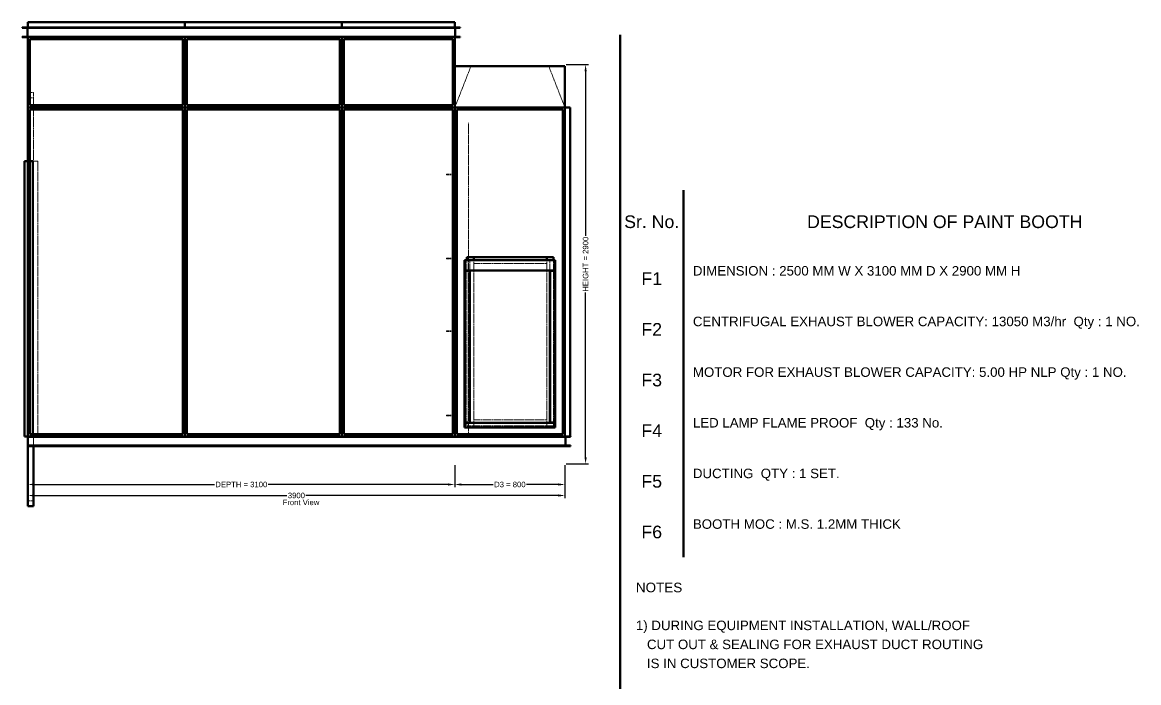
# Model space of a CAD drawing. Header units: millimetres. Extents: x 909 to 14018, y 345 to 10097.
# Drawn here: x 5424 to 13529, y 5299 to 10097 of the extents above; entities that cross this region are included whole.
import ezdxf
from ezdxf.enums import TextEntityAlignment as Align

# ---------------------------------------------------------------- set-up
doc = ezdxf.new("R2010")
doc.units = ezdxf.units.MM
doc.linetypes.add('Hidden', pattern=[15, 5, -3, 5, -2])
for name, color, linetype, lineweight in [('Default', 7, 'Continuous', 50), ('Edges', 7, 'Hidden', 15), ('HiddenEdges', 2, 'Hidden', 15), ('HiddenSilhouettes', 2, 'Hidden', 15), ('HiddenWires', 7, 'Hidden', 15), ('Silhouettes', 7, 'Continuous', 50)]:
    doc.layers.add(name, color=color, linetype=linetype, lineweight=lineweight)
doc.layers.add('Dimension', color=7, linetype='Continuous', lineweight=50, true_color=0x6495ed)
doc.styles.add('Default', font='arial.ttf')
doc.dimstyles.get("Standard").update_dxf_attribs({"dimtxt": 0.18, "dimasz": 0.18, "dimexe": 0.18, "dimexo": 0.0625, "dimgap": 0.09, "dimtad": 0, "dimtih": 1, "dimtoh": 1, "dimdec": 4, "dimzin": 0, "dimdsep": 46, "dimtxsty": 'Standard', "dimcen": 0.09, "dimadec": 0, "dimazin": 0, "dimtfac": 1, "dimtdec": 4, "dimtofl": 0, "dimtmove": 0, "dimatfit": 3, "dimfxl": 1, "dimtolj": 1, "dimtzin": 0, "dimarcsym": 0})

# ---------------------------------------------------------------- blocks, each defined once
blk = doc.blocks.new('Front')
at = {"layer": 'Edges'}
blk.add_lwpolyline([(1832.8, 1438.4), (1949.5, 1139.6)], dxfattribs=at)
blk.add_polyline3d([(1150.5, 1139.6, 0), (1267.2, 1438.4, 0)], dxfattribs=at)
at = {"layer": 'HiddenEdges'}
for points in [[(1150, 1138.4), (1150.5, 1139.6)], [(1949.5, 1139.6), (1950, 1138.4)]]:
    blk.add_lwpolyline(points, dxfattribs=at)
for points in [[(-1950, 1649.6, 0), (-1950, 1719.6, 0)], [(-1948.8, 1719.6, 0), (-1948.8, 1756.4, 0)], [(-1948.8, 1756.4, 0), (-811.2, 1756.4, 0)], [(-1935, 1756.4, 0), (-1935, 1757.6, 0)], [(-825, 1756.4, 0), (-825, 1757.6, 0)], [(-811.2, 1719.6, 0), (-811.2, 1756.4, 0)], [(-808.8, 1719.6, 0), (-808.8, 1756.4, 0)], [(-808.8, 1756.4, 0), (328.8, 1756.4, 0)], [(-795, 1756.4, 0), (-795, 1757.6, 0)], [(315, 1756.4, 0), (315, 1757.6, 0)], [(328.8, 1719.6, 0), (328.8, 1756.4, 0)], [(331.2, 1719.6, 0), (331.2, 1756.4, 0)], [(331.2, 1756.4, 0), (1148.8, 1756.4, 0)], [(345, 1756.4, 0), (345, 1757.6, 0)], [(1135, 1756.4, 0), (1135, 1757.6, 0)], [(1148.8, 1719.6, 0), (1148.8, 1756.4, 0)], [(1150, 1649.6, 0), (1150, 1719.6, 0)], [(-1948.8, 1648.4, 0), (-811.2, 1648.4, 0)], [(-1948.8, 1140.8, 0), (-1948.8, 1648.4, 0)], [(-811.2, 1140.8, 0), (-811.2, 1648.4, 0)], [(-808.8, 1648.4, 0), (328.8, 1648.4, 0)], [(-808.8, 1140.8, 0), (-808.8, 1648.4, 0)], [(328.8, 1140.8, 0), (328.8, 1648.4, 0)], [(331.2, 1140.8, 0), (331.2, 1648.4, 0)], [(331.2, 1648.4, 0), (1148.8, 1648.4, 0)], [(1148.8, 1140.8, 0), (1148.8, 1648.4, 0)], [(-1950, 1208.4, 0), (-1910, 1208.4, 0)], [(-1948.8, 1140.8, 0), (-811.2, 1140.8, 0)], [(-1948.8, -1249.2, 0), (-1948.8, 1138.4, 0)], [(-1948.8, 1138.4, 0), (-811.2, 1138.4, 0)], [(-811.2, -1249.2, 0), (-811.2, 1138.4, 0)], [(-808.8, 1140.8, 0), (328.8, 1140.8, 0)], [(-808.8, 1138.4, 0), (328.8, 1138.4, 0)], [(-808.8, -1249.2, 0), (-808.8, 1138.4, 0)], [(328.8, -1249.2, 0), (328.8, 1138.4, 0)], [(331.2, 1140.8, 0), (1148.8, 1140.8, 0)], [(331.2, -1249.2, 0), (331.2, 1138.4, 0)], [(331.2, 1138.4, 0), (1148.8, 1138.4, 0)], [(1148.8, -1249.2, 0), (1148.8, 1138.4, 0)], [(1151.2, -1249.2, 0), (1151.2, 1138.4, 0)], [(1151.2, 1138.4, 0), (1948.8, 1138.4, 0)], [(1948.8, -1249.2, 0), (1948.8, 1138.4, 0)], [(1951.2, -1249.2, 0), (1951.2, 1138.4, 0)], [(1951.2, 1138.4, 0), (1986.8, 1138.4, 0)], [(1950, 1102.8, 0), (1951.2, 1102.8, 0)], [(1130, -111.6, 0), (1130, 1028.4, 0)], [(1170, -111.6, 0), (1170, 1028.4, 0)], [(-1975, 745.4, 0), (-1953, 745.4, 0)], [(-1953, -1248.6, 0), (-1953, 745.4, 0)], [(-1948.8, 748.4, 0), (-1913.2, 748.4, 0)], [(-1912, -1249.2, 0), (-1912, 748.4, 0)], [(-1912, 748.4, 0), (-1876.4, 748.4, 0)], [(-1953, 723.4, 0), (-1950, 723.4, 0)], [(-1950, 712.8, 0), (-1948.8, 712.8, 0)], [(-1950, 655.1, 0), (-1948.8, 655.1, 0)], [(-1913.2, 712.8, 0), (-1912, 712.8, 0)], [(-1913.2, 655.1, 0), (-1912, 655.1, 0)], [(-1950, 646.7, 0), (-1948.8, 646.7, 0)], [(-1913.2, 646.7, 0), (-1912, 646.7, 0)], [(-1950, 505.1, 0), (-1948.8, 505.1, 0)], [(-1950, 496.7, 0), (-1948.8, 496.7, 0)], [(-1913.2, 505.1, 0), (-1912, 505.1, 0)], [(-1913.2, 496.7, 0), (-1912, 496.7, 0)], [(-1950, 355.1, 0), (-1948.8, 355.1, 0)], [(-1950, 346.7, 0), (-1948.8, 346.7, 0)], [(-1913.2, 355.1, 0), (-1912, 355.1, 0)], [(-1913.2, 346.7, 0), (-1912, 346.7, 0)], [(-1950, 205.1, 0), (-1948.8, 205.1, 0)], [(-1950, 196.7, 0), (-1948.8, 196.7, 0)], [(-1913.2, 205.1, 0), (-1912, 205.1, 0)], [(-1913.2, 196.7, 0), (-1912, 196.7, 0)], [(-1950, 55.1, 0), (-1948.8, 55.1, 0)], [(-1950, 46.7, 0), (-1948.8, 46.7, 0)], [(-1913.2, 55.1, 0), (-1912, 55.1, 0)], [(-1913.2, 46.7, 0), (-1912, 46.7, 0)], [(1222, 28.4, 0), (1878, 28.4, 0)], [(-1950, -94.9, 0), (-1948.8, -94.9, 0)], [(-1950, -103.3, 0), (-1948.8, -103.3, 0)], [(-1913.2, -94.9, 0), (-1912, -94.9, 0)], [(-1913.2, -103.3, 0), (-1912, -103.3, 0)], [(1131.2, -1251.6, 0), (1131.2, -111.6, 0)], [(-1950, -244.9, 0), (-1948.8, -244.9, 0)], [(-1950, -245.6, 0), (-1948.8, -245.6, 0)], [(-1950, -252.6, 0), (-1948.8, -252.6, 0)], [(-1950, -253.3, 0), (-1948.8, -253.3, 0)], [(-1913.2, -244.9, 0), (-1912, -244.9, 0)], [(-1913.2, -245.6, 0), (-1912, -245.6, 0)], [(-1913.2, -252.6, 0), (-1912, -252.6, 0)], [(-1913.2, -253.3, 0), (-1912, -253.3, 0)], [(-1950, -394.9, 0), (-1948.8, -394.9, 0)], [(-1950, -395.6, 0), (-1948.8, -395.6, 0)], [(-1950, -402.6, 0), (-1948.8, -402.6, 0)], [(-1950, -403.3, 0), (-1948.8, -403.3, 0)], [(-1913.2, -394.9, 0), (-1912, -394.9, 0)], [(-1913.2, -395.6, 0), (-1912, -395.6, 0)], [(-1913.2, -402.6, 0), (-1912, -402.6, 0)], [(-1913.2, -403.3, 0), (-1912, -403.3, 0)], [(-1950, -544.9, 0), (-1948.8, -544.9, 0)], [(-1950, -545.6, 0), (-1948.8, -545.6, 0)], [(-1950, -552.6, 0), (-1948.8, -552.6, 0)], [(-1950, -553.3, 0), (-1948.8, -553.3, 0)], [(-1913.2, -544.9, 0), (-1912, -544.9, 0)], [(-1913.2, -545.6, 0), (-1912, -545.6, 0)], [(-1913.2, -552.6, 0), (-1912, -552.6, 0)], [(-1913.2, -553.3, 0), (-1912, -553.3, 0)], [(-1950, -694.9, 0), (-1948.8, -694.9, 0)], [(-1950, -695.6, 0), (-1948.8, -695.6, 0)], [(-1950, -702.6, 0), (-1948.8, -702.6, 0)], [(-1950, -703.3, 0), (-1948.8, -703.3, 0)], [(-1913.2, -694.9, 0), (-1912, -694.9, 0)], [(-1913.2, -695.6, 0), (-1912, -695.6, 0)], [(-1913.2, -702.6, 0), (-1912, -702.6, 0)], [(-1913.2, -703.3, 0), (-1912, -703.3, 0)], [(-1950, -844.9, 0), (-1948.8, -844.9, 0)], [(-1950, -845.6, 0), (-1948.8, -845.6, 0)], [(-1950, -853.3, 0), (-1948.8, -853.3, 0)], [(-1913.2, -844.9, 0), (-1912, -844.9, 0)], [(-1913.2, -845.6, 0), (-1912, -845.6, 0)], [(-1913.2, -853.3, 0), (-1912, -853.3, 0)], [(-1950, -994.9, 0), (-1948.8, -994.9, 0)], [(-1950, -995.6, 0), (-1948.8, -995.6, 0)], [(-1950, -1002.6, 0), (-1948.8, -1002.6, 0)], [(-1913.2, -994.9, 0), (-1912, -994.9, 0)], [(-1913.2, -995.6, 0), (-1912, -995.6, 0)], [(-1913.2, -1002.6, 0), (-1912, -1002.6, 0)], [(-1950, -1145.6, 0), (-1948.8, -1145.6, 0)], [(-1950, -1152.6, 0), (-1948.8, -1152.6, 0)], [(-1950, -1194.9, 0), (-1948.8, -1194.9, 0)], [(-1950, -1195.6, 0), (-1948.8, -1195.6, 0)], [(-1950, -1202.6, 0), (-1948.8, -1202.6, 0)], [(-1950, -1203.3, 0), (-1948.8, -1203.3, 0)], [(-1950, -1213.6, 0), (-1948.8, -1213.6, 0)], [(-1913.2, -1145.6, 0), (-1912, -1145.6, 0)], [(-1913.2, -1152.6, 0), (-1912, -1152.6, 0)], [(-1913.2, -1194.9, 0), (-1912, -1194.9, 0)], [(-1913.2, -1195.6, 0), (-1912, -1195.6, 0)], [(-1913.2, -1202.6, 0), (-1912, -1202.6, 0)], [(-1913.2, -1203.3, 0), (-1912, -1203.3, 0)], [(-1913.2, -1213.6, 0), (-1912, -1213.6, 0)], [(1222, -1184.8, 0), (1878, -1184.8, 0)], [(1950, -1213.6, 0), (1951.2, -1213.6, 0)], [(-1975, -1248.6, 0), (-1953, -1248.6, 0)], [(-1953, -1226.6, 0), (-1950, -1226.6, 0)], [(-1950, -1320.4, 0), (-1950, -1250.4, 0)], [(-1948.8, -1249.2, 0), (-811.2, -1249.2, 0)], [(-808.8, -1249.2, 0), (328.8, -1249.2, 0)], [(331.2, -1249.2, 0), (1148.8, -1249.2, 0)], [(1151.2, -1249.2, 0), (1948.8, -1249.2, 0)], [(1950, -1320.4, 0), (1950, -1250.4, 0)], [(1951.2, -1249.2, 0), (1986.8, -1249.2, 0)], [(-1950, -1717.6, 0), (-1910, -1717.6, 0)]]:
    blk.add_polyline3d(points, dxfattribs=at)
at = {"layer": 'HiddenSilhouettes'}
for points in [[(-1953, 1716.6, 0)], [(1153, 1716.6, 0)], [(-1950, 748.4, 0)], [(1876.4, -47.6, 0)], [(1876.4, -1150, 0)], [(-1950, -1251.6, 0)], [(-1950, -1253.4, 0)], [(1953, -1253.4, 0)]]:
    blk.add_polyline3d(points, close=True, dxfattribs=at)
for points in [[(-1950, 1649.6, 0), (-1950, 1649.6, 0)], [(-1950, 1138.4, 0), (-1950, 1648.4, 0)], [(-1950, 1648.4, 0), (-810, 1648.4, 0)], [(-810, 1649.6, 0), (-810, 1649.6, 0)], [(-810, 1648.4, 0), (330, 1648.4, 0)], [(330, 1649.6, 0), (330, 1649.6, 0)], [(330, 1648.4, 0), (1150, 1648.4, 0)], [(1150, 1649.6, 0), (1150, 1649.6, 0)], [(-810, 1138.4, 0), (-810, 1318.2, 0)], [(330, 1139.6, 0), (330, 1318.2, 0)], [(-1950, 878.8, 0), (-1950, 1248.4, 0)], [(-1950, 1248.4, 0), (-1910, 1248.4, 0)], [(-1910, -1320.4, 0), (-1910, 1248.4, 0)], [(-1950, 1138.4, 0), (-810, 1138.4, 0)], [(-810, 1138.4, 0), (330, 1138.4, 0)], [(330, 1138.4, 0), (1150, 1138.4, 0)], [(1150, 1138.4, 0), (1150, 1139.6, 0)], [(1150, 1138.4, 0), (1950, 1138.4, 0)], [(1950, 1138.4, 0), (1950, 1139.6, 0)], [(1130, 1028.4, 0), (1150, 1028.4, 0)], [(1131.2, -111.6, 0), (1131.2, 1028.4, 0)], [(1150, 1028.4, 0), (1170, 1028.4, 0)], [(1168.8, -111.6, 0), (1168.8, 1028.4, 0)], [(-1950, 749.6, 0), (-1935, 749.6, 0)], [(-1913.2, 749.6, 0), (-1876.4, 749.6, 0)], [(-1876.4, -1250.4, 0), (-1876.4, 749.6, 0)], [(-1950, 655.4, 0), (-1948.8, 655.4, 0)], [(-1913.2, 655.4, 0), (-1912, 655.4, 0)], [(1090, 650.4, 0), (1090, 655.4, 0)], [(1090, 655.4, 0), (1130, 655.4, 0)], [(1090, 650.4, 0), (1130, 650.4, 0)], [(1130, 650.4, 0), (1130, 655.4, 0)], [(-1950, 646.4, 0), (-1948.8, 646.4, 0)], [(-1913.2, 646.4, 0), (-1912, 646.4, 0)], [(-1950, 505.4, 0), (-1948.8, 505.4, 0)], [(-1950, 496.4, 0), (-1948.8, 496.4, 0)], [(-1913.2, 505.4, 0), (-1912, 505.4, 0)], [(-1913.2, 496.4, 0), (-1912, 496.4, 0)], [(-1950, 355.4, 0), (-1948.8, 355.4, 0)], [(-1950, 346.4, 0), (-1948.8, 346.4, 0)], [(-1913.2, 355.4, 0), (-1912, 355.4, 0)], [(-1913.2, 346.4, 0), (-1912, 346.4, 0)], [(-1950, 205.4, 0), (-1948.8, 205.4, 0)], [(-1950, 196.4, 0), (-1948.8, 196.4, 0)], [(-1913.2, 205.4, 0), (-1912, 205.4, 0)], [(-1913.2, 196.4, 0), (-1912, 196.4, 0)], [(-1950, 55.4, 0), (-1948.8, 55.4, 0)], [(-1950, 46.4, 0), (-1948.8, 46.4, 0)], [(-1913.2, 55.4, 0), (-1912, 55.4, 0)], [(-1913.2, 46.4, 0), (-1912, 46.4, 0)], [(1090, 38.4, 0), (1090, 43.4, 0)], [(1090, 43.4, 0), (1130, 43.4, 0)], [(1090, 38.4, 0), (1130, 38.4, 0)], [(1105, 38.4, 0), (1105, 43.4, 0)], [(1115, 38.4, 0), (1115, 43.4, 0)], [(1130, 38.4, 0), (1130, 43.4, 0)], [(1237.5, -46, 0), (1237.5, 30, 0)], [(1260, -46, 0), (1260, 28.4, 0)], [(1287.5, -1174.1, 0), (1287.5, 30, 0)], [(1287.5, 5.9, 0), (1817.5, 5.9, 0)], [(1817.5, -1174.1, 0), (1817.5, 30, 0)], [(1840, -46, 0), (1840, 28.4, 0)], [(1867.5, -46, 0), (1867.5, 30, 0)], [(1237.5, -1150, 0), (1237.5, -47.6, 0)], [(1867.5, -1150, 0), (1867.5, -47.6, 0)], [(-1950, -94.6, 0), (-1948.8, -94.6, 0)], [(-1950, -103.6, 0), (-1948.8, -103.6, 0)], [(-1913.2, -94.6, 0), (-1912, -94.6, 0)], [(-1913.2, -103.6, 0), (-1912, -103.6, 0)], [(1130, -1251.6, 0), (1130, -111.6, 0)], [(1130, -111.6, 0), (1150, -111.6, 0)], [(1150, -111.6, 0), (1170, -111.6, 0)], [(1168.8, -1251.6, 0), (1168.8, -111.6, 0)], [(1170, -1251.6, 0), (1170, -111.6, 0)], [(-1950, -244.6, 0), (-1948.8, -244.6, 0)], [(-1950, -253.6, 0), (-1948.8, -253.6, 0)], [(-1913.2, -244.6, 0), (-1912, -244.6, 0)], [(-1913.2, -253.6, 0), (-1912, -253.6, 0)], [(-1950, -394.6, 0), (-1948.8, -394.6, 0)], [(-1950, -403.6, 0), (-1948.8, -403.6, 0)], [(-1913.2, -394.6, 0), (-1912, -394.6, 0)], [(-1913.2, -403.6, 0), (-1912, -403.6, 0)], [(1090, -489.6, 0), (1090, -484.6, 0)], [(1090, -484.6, 0), (1130, -484.6, 0)], [(1130, -489.6, 0), (1130, -484.6, 0)], [(-1950, -544.6, 0), (-1948.8, -544.6, 0)], [(-1950, -553.6, 0), (-1948.8, -553.6, 0)], [(-1913.2, -544.6, 0), (-1912, -544.6, 0)], [(-1913.2, -553.6, 0), (-1912, -553.6, 0)], [(1090, -489.6, 0), (1130, -489.6, 0)], [(-1950, -694.6, 0), (-1948.8, -694.6, 0)], [(-1950, -703.6, 0), (-1948.8, -703.6, 0)], [(-1913.2, -694.6, 0), (-1912, -694.6, 0)], [(-1913.2, -703.6, 0), (-1912, -703.6, 0)], [(-1950, -844.6, 0), (-1948.8, -844.6, 0)], [(-1950, -853.6, 0), (-1948.8, -853.6, 0)], [(-1913.2, -844.6, 0), (-1912, -844.6, 0)], [(-1913.2, -853.6, 0), (-1912, -853.6, 0)], [(-810, -1251.6, 0), (-810, -878.8, 0)], [(-1950, -994.6, 0), (-1948.8, -994.6, 0)], [(-1950, -1003.6, 0), (-1948.8, -1003.6, 0)], [(-1913.2, -994.6, 0), (-1912, -994.6, 0)], [(-1913.2, -1003.6, 0), (-1912, -1003.6, 0)], [(1090, -1101.6, 0), (1090, -1096.6, 0)], [(1090, -1096.6, 0), (1130, -1096.6, 0)], [(1090, -1101.6, 0), (1130, -1101.6, 0)], [(1105, -1101.6, 0), (1105, -1096.6, 0)], [(1115, -1101.6, 0), (1115, -1096.6, 0)], [(1130, -1101.6, 0), (1130, -1096.6, 0)], [(1287.5, -1129.1, 0), (1817.5, -1129.1, 0)], [(-1950, -1144.6, 0), (-1948.8, -1144.6, 0)], [(-1950, -1153.6, 0), (-1948.8, -1153.6, 0)], [(-1950, -1194.6, 0), (-1948.8, -1194.6, 0)], [(-1950, -1203.6, 0), (-1948.8, -1203.6, 0)], [(-1950, -1251.6, 0), (-1950, -1208.4, 0)], [(-1950, -1320.4, 0), (-1950, -1208.4, 0)], [(-1913.2, -1144.6, 0), (-1912, -1144.6, 0)], [(-1913.2, -1153.6, 0), (-1912, -1153.6, 0)], [(-1913.2, -1194.6, 0), (-1912, -1194.6, 0)], [(-1913.2, -1203.6, 0), (-1912, -1203.6, 0)], [(1150, -1251.6, 0), (1150, -1208.4, 0)], [(1237.5, -1174.1, 0), (1237.5, -1151.6, 0)], [(1237.5, -1174.1, 0), (1287.5, -1174.1, 0)], [(1287.5, -1174.1, 0), (1817.5, -1174.1, 0)], [(1817.5, -1174.1, 0), (1867.5, -1174.1, 0)], [(1867.5, -1174.1, 0), (1867.5, -1151.6, 0)], [(-1950, -1251.6, 0), (-810, -1251.6, 0)], [(-1913.2, -1250.4, 0), (-1913.2, -1235.4, 0)], [(-810, -1251.6, 0), (330, -1251.6, 0)], [(330, -1251.6, 0), (330, -1250.4, 0)], [(330, -1251.6, 0), (1150, -1251.6, 0)], [(1150, -1251.6, 0), (1950, -1251.6, 0)], [(1950, -1251.6, 0), (1950, -1250.4, 0)]]:
    blk.add_polyline3d(points, dxfattribs=at)
at = {"layer": 'HiddenWires'}
for points in [[(1250, -111.6, 0), (1250, 1028.4, 0)], [(1250, -1251.6, 0), (1250, -111.6, 0)]]:
    blk.add_polyline3d(points, dxfattribs=at)
at = {"layer": 'Silhouettes'}
blk.add_lwpolyline([(-1950, 1719.6), (-1950, 1757.6)], dxfattribs=at)
for points in [[(-1990, 1719.6, 0), (1190, 1719.6, 0)], [(-1990, 1716.6, 0), (-1990, 1719.6, 0)], [(-1990, 1716.6, 0), (1190, 1716.6, 0)], [(-1953, 1652.6, 0), (-1953, 1716.6, 0)], [(-1950, 1757.6, 0), (-810, 1757.6, 0)], [(-810, 1719.6, 0), (-810, 1757.6, 0)], [(-810, 1757.6, 0), (330, 1757.6, 0)], [(330, 1719.6, 0), (330, 1757.6, 0)], [(330, 1757.6, 0), (1150, 1757.6, 0)], [(1150, 1719.6, 0), (1150, 1757.6, 0)], [(1153, 1652.6, 0), (1153, 1716.6, 0)], [(1190, 1716.6, 0), (1190, 1719.6, 0)], [(-1990, 1649.6, 0), (-1990, 1652.6, 0)], [(-1990, 1652.6, 0), (1190, 1652.6, 0)], [(-1990, 1649.6, 0), (1190, 1649.6, 0)], [(-1950, 1139.6, 0), (-1950, 1649.6, 0)], [(-1935, 1154.6, 0), (-1935, 1634.6, 0)], [(-1935, 1634.6, 0), (-825, 1634.6, 0)], [(-825, 1154.6, 0), (-825, 1634.6, 0)], [(-810, 1139.6, 0), (-810, 1649.6, 0)], [(-795, 1154.6, 0), (-795, 1634.6, 0)], [(-795, 1634.6, 0), (315, 1634.6, 0)], [(315, 1154.6, 0), (315, 1634.6, 0)], [(330, 1139.6, 0), (330, 1649.6, 0)], [(345, 1154.6, 0), (345, 1634.6, 0)], [(345, 1634.6, 0), (1135, 1634.6, 0)], [(1135, 1154.6, 0), (1135, 1634.6, 0)], [(1150, 1139.6, 0), (1150, 1649.6, 0)], [(1190, 1649.6, 0), (1190, 1652.6, 0)], [(1150, 1438.4, 0), (1267.2, 1438.4, 0)], [(1267.2, 1438.4, 0), (1832.8, 1438.4, 0)], [(1832.8, 1438.4, 0), (1950, 1438.4, 0)], [(1950, 1139.6, 0), (1950, 1438.4, 0)], [(1150, 1139.6, 0), (1150, 1318.2, 0)], [(-1950, -1250.4, 0), (-1950, 1139.6, 0)], [(-1950, 1139.6, 0), (-1950, 1139.6, 0)], [(-1950, 1139.6, 0), (-810, 1139.6, 0)], [(-1935, 1154.6, 0), (-825, 1154.6, 0)], [(-810, -1250.4, 0), (-810, 1139.6, 0)], [(-810, 1139.6, 0), (-810, 1139.6, 0)], [(-810, 1139.6, 0), (330, 1139.6, 0)], [(-795, 1154.6, 0), (315, 1154.6, 0)], [(330, -1250.4, 0), (330, 1139.6, 0)], [(330, 1138.4, 0), (330, 1139.6, 0)], [(330, 1139.6, 0), (1150, 1139.6, 0)], [(345, 1154.6, 0), (1135, 1154.6, 0)], [(1150, -1250.4, 0), (1150, 1139.6, 0)], [(1150, 1139.6, 0), (1950, 1139.6, 0)], [(1950, -1250.4, 0), (1950, 1139.6, 0)], [(1950, 1139.6, 0), (1986.8, 1139.6, 0)], [(1986.8, -1250.4, 0), (1986.8, 1139.6, 0)], [(-1935, -1235.4, 0), (-1935, 1124.6, 0)], [(-1935, 1124.6, 0), (-825, 1124.6, 0)], [(-825, -1235.4, 0), (-825, 1124.6, 0)], [(-795, -1235.4, 0), (-795, 1124.6, 0)], [(-795, 1124.6, 0), (315, 1124.6, 0)], [(315, -1235.4, 0), (315, 1124.6, 0)], [(345, -1235.4, 0), (345, 1124.6, 0)], [(345, 1124.6, 0), (1135, 1124.6, 0)], [(1135, -1235.4, 0), (1135, 1124.6, 0)], [(1165, 1124.6, 0), (1935, 1124.6, 0)], [(1165, -1235.4, 0), (1165, 1124.6, 0)], [(1935, -1235.4, 0), (1935, 1124.6, 0)], [(-1975, -1251.6, 0), (-1975, 748.4, 0)], [(-1975, 748.4, 0), (-1950, 748.4, 0)], [(-1935, 749.6, 0), (-1913.2, 749.6, 0)], [(-1913.2, -1235.4, 0), (-1913.2, 749.6, 0)], [(1220.4, -1186.4, 0), (1220.4, 30, 0)], [(1220.4, 30, 0), (1222, 30, 0)], [(1222, -1186.4, 0), (1222, 30, 0)], [(1222, 30, 0), (1878, 30, 0)], [(1237.5, 30, 0), (1237.5, 50.9, 0)], [(1237.5, 50.9, 0), (1287.5, 50.9, 0)], [(1287.5, 30, 0), (1287.5, 50.9, 0)], [(1287.5, 50.9, 0), (1817.5, 50.9, 0)], [(1817.5, 30, 0), (1817.5, 50.9, 0)], [(1817.5, 50.9, 0), (1867.5, 50.9, 0)], [(1867.5, 30, 0), (1867.5, 50.9, 0)], [(1876.4, -1186.4, 0), (1876.4, 30, 0)], [(1878, -1186.4, 0), (1878, 30, 0)], [(1222, -46, 0), (1878, -46, 0)], [(1223.6, -1150, 0), (1223.6, -47.6, 0)], [(1223.6, -47.6, 0), (1258.4, -47.6, 0)], [(1237.5, -47.6, 0), (1237.5, -46, 0)], [(1258.4, -1150, 0), (1258.4, -47.6, 0)], [(1260, -1151.6, 0), (1260, -46, 0)], [(1840, -1151.6, 0), (1840, -46, 0)], [(1841.6, -1150, 0), (1841.6, -47.6, 0)], [(1841.6, -47.6, 0), (1876.4, -47.6, 0)], [(1867.5, -47.6, 0), (1867.5, -46, 0)], [(330, -1250.4, 0), (330, -878.8, 0)], [(1950, -1250.4, 0), (1950, -878.8, 0)], [(1220.4, -1186.4, 0), (1222, -1186.4, 0)], [(1222, -1151.6, 0), (1878, -1151.6, 0)], [(1222, -1186.4, 0), (1878, -1186.4, 0)], [(1223.6, -1150, 0), (1258.4, -1150, 0)], [(1237.5, -1151.6, 0), (1237.5, -1150, 0)], [(1841.6, -1150, 0), (1876.4, -1150, 0)], [(1867.5, -1151.6, 0), (1867.5, -1150, 0)], [(-1975, -1251.6, 0), (-1950, -1251.6, 0)], [(-1950, -1253.4, 0), (-1950, -1250.4, 0)], [(-1950, -1250.4, 0), (1990, -1250.4, 0)], [(-1950, -1253.4, 0), (1990, -1253.4, 0)], [(-1950, -1317.4, 0), (-1950, -1253.4, 0)], [(-1935, -1235.4, 0), (-825, -1235.4, 0)], [(-795, -1235.4, 0), (315, -1235.4, 0)], [(345, -1235.4, 0), (1135, -1235.4, 0)], [(1165, -1235.4, 0), (1935, -1235.4, 0)], [(1953, -1317.4, 0), (1953, -1253.4, 0)], [(1990, -1253.4, 0), (1990, -1250.4, 0)], [(-1950, -1317.4, 0), (1990, -1317.4, 0)], [(-1950, -1320.4, 0), (-1950, -1317.4, 0)], [(-1950, -1320.4, 0), (1990, -1320.4, 0)], [(-1950, -1757.6, 0), (-1950, -1320.4, 0)], [(-1910, -1757.6, 0), (-1910, -1320.4, 0)], [(1990, -1320.4, 0), (1990, -1317.4, 0)], [(-1950, -1757.6, 0), (-1910, -1757.6, 0)]]:
    blk.add_polyline3d(points, dxfattribs=at)
for points in [[(-810, 1648.4, 0)], [(1150, 1648.4, 0)], [(-810, 1138.4, 0)], [(1950, 1138.4, 0)]]:
    blk.add_polyline3d(points, close=True, dxfattribs=at)
blk = doc.blocks.new('*D9')
at = {"layer": 'Defpoints', "color": 0}
for p in [(5463.5, 6889), (8563.5, 6889), (8563.5, 6739)]:
    blk.add_point(p, dxfattribs=at)
at = {"layer": 'Dimension', "color": 0, "lineweight": -2}
for p, q in [((5463.5, 6879), (5463.5, 6719)), ((8563.5, 6879), (8563.5, 6719)), ((5511.5, 6739), (6818.3, 6739)), ((8515.5, 6739), (7208.7, 6739))]:
    blk.add_line(p, q, dxfattribs=at)
at = {"layer": 'Dimension', "color": 0}
for points in [[(5511.5, 6747), (5511.5, 6731), (5463.5, 6739)], [(8515.5, 6731), (8515.5, 6747), (8563.5, 6739)]]:
    blk.add_solid(points, dxfattribs=at)
at = {"layer": 'Dimension', "color": 0, "insert": (7013.5, 6739), "char_height": 40, "attachment_point": 5, "style": 'Default'}
blk.add_mtext('\\A1;DEPTH = 3100', dxfattribs=at)
blk = doc.blocks.new('*D10')
at = {"layer": 'Defpoints', "color": 0}
for p in [(8563.5, 6889), (9363.5, 6889), (9363.5, 6739)]:
    blk.add_point(p, dxfattribs=at)
at = {"layer": 'Dimension', "color": 0, "lineweight": -2}
for p, q in [((8563.5, 6879), (8563.5, 6719)), ((9363.5, 6879), (9363.5, 6719)), ((8611.5, 6739), (8842.8, 6739)), ((9315.5, 6739), (9084.2, 6739))]:
    blk.add_line(p, q, dxfattribs=at)
at = {"layer": 'Dimension', "color": 0}
for points in [[(8611.5, 6747), (8611.5, 6731), (8563.5, 6739)], [(9315.5, 6731), (9315.5, 6747), (9363.5, 6739)]]:
    blk.add_solid(points, dxfattribs=at)
at = {"layer": 'Dimension', "color": 0, "insert": (8963.5, 6739), "char_height": 40, "attachment_point": 5, "style": 'Default'}
blk.add_mtext('\\A1;D3 = 800', dxfattribs=at)
blk = doc.blocks.new('*D11')
at = {"layer": 'Defpoints', "color": 0}
for p in [(5463.5, 6889), (9363.5, 6889), (9363.5, 6659)]:
    blk.add_point(p, dxfattribs=at)
at = {"layer": 'Dimension', "color": 0, "lineweight": -2}
for p, q in [((5463.5, 6879), (5463.5, 6639)), ((9363.5, 6879), (9363.5, 6639)), ((5511.5, 6659), (7343.9, 6659)), ((9315.5, 6659), (7483.1, 6659))]:
    blk.add_line(p, q, dxfattribs=at)
at = {"layer": 'Dimension', "color": 0}
for points in [[(5511.5, 6667), (5511.5, 6651), (5463.5, 6659)], [(9315.5, 6651), (9315.5, 6667), (9363.5, 6659)]]:
    blk.add_solid(points, dxfattribs=at)
at = {"layer": 'Dimension', "color": 0, "insert": (7413.5, 6659), "char_height": 40, "attachment_point": 5, "style": 'Default'}
blk.add_mtext('\\A1;3900', dxfattribs=at)
blk = doc.blocks.new('*D12')
at = {"layer": 'Defpoints', "color": 0}
for p in [(9363.5, 9789), (9513.5, 9789), (9363.5, 6889)]:
    blk.add_point(p, dxfattribs=at)
at = {"layer": 'Dimension', "color": 0, "lineweight": -2}
for p, q in [((9373.5, 9789), (9533.5, 9789)), ((9513.5, 9741), (9513.5, 8545)), ((9513.5, 6937), (9513.5, 8133)), ((9373.5, 6889), (9533.5, 6889))]:
    blk.add_line(p, q, dxfattribs=at)
at = {"layer": 'Dimension', "color": 0}
for points in [[(9521.5, 9741), (9505.5, 9741), (9513.5, 9789)], [(9505.5, 6937), (9521.5, 6937), (9513.5, 6889)]]:
    blk.add_solid(points, dxfattribs=at)
at = {"layer": 'Dimension', "color": 0, "insert": (9513.5, 8339), "char_height": 40, "attachment_point": 5, "rotation": 90, "style": 'Default'}
blk.add_mtext('\\A1;HEIGHT = 2900', dxfattribs=at)

msp = doc.modelspace()

# ---------------------------------------------------------------- linework, layer by layer
at = {"layer": 'Default'}
for p, q in [((9763.5, 10005), (9763.5, 1840)), ((10223.5, 8878), (10223.5, 8418)), ((10223.5, 8878), (10223.5, 6210))]:
    msp.add_line(p, q, dxfattribs=at)

# ---------------------------------------------------------------- block references
msp.add_blockref('Front', (7413.5, 8339), dxfattribs=at)

# ---------------------------------------------------------------- texts
at = {"layer": 'Default', "style": 'Default'}
for s, p in [('Sr. No.', (9993.5, 8648)), ('DESCRIPTION OF PAINT BOOTH', (12121, 8648)), ('F1', (9993.5, 8234)), ('F2', (9993.5, 7866)), ('F3', (9993.5, 7498)), ('F4', (9993.5, 7130)), ('F5', (9993.5, 6762)), ('F6', (9993.5, 6394))]:
    msp.add_text(s, height=92, dxfattribs=at).set_placement(p, align=Align.MIDDLE_CENTER)
for s, height, p in [('DIMENSION : 2500 MM W X 3100 MM D X 2900 MM H', 69, (10292.5, 8326)), ('CENTRIFUGAL EXHAUST BLOWER CAPACITY: 13050 M3/hr  Qty : 1 NO.', 69, (10292.5, 7958)), ('MOTOR FOR EXHAUST BLOWER CAPACITY: 5.00 HP NLP Qty : 1 NO.', 69, (10292.5, 7590)), ('LED LAMP FLAME PROOF  Qty : 133 No.', 69, (10292.5, 7222)), ('DUCTING  QTY : 1 SET.', 69, (10292.5, 6854)), ('BOOTH MOC : M.S. 1.2MM THICK', 69, (10292.5, 6486)), ('NOTES', 70, (9878.5, 6026)), ('1) DURING EQUIPMENT INSTALLATION, WALL/ROOF', 69, (9878.5, 5750)), ('   CUT OUT & SEALING FOR EXHAUST DUCT ROUTING', 69, (9878.5, 5612)), ('   IS IN CUSTOMER SCOPE.', 69, (9878.5, 5474))]:
    msp.add_text(s, height=height, dxfattribs=at).set_placement(p, align=Align.TOP_LEFT)
at = {"layer": 'Dimension', "style": 'Default'}
msp.add_text('Front View', height=40, dxfattribs=at).set_placement((7313.5, 6589))

# ---------------------------------------------------------------- dimensions: what is measured, and where the dimension line sits
at = {"layer": 'Dimension'}
dim = msp.add_linear_dim(base=(9513.5, 9789), p1=(9363.5, 6889), p2=(9363.5, 9789), angle=90, text='HEIGHT = <>', dimstyle='Standard', override={"dimscale": 1, "dimtxt": 40, "dimasz": 48, "dimexe": 20, "dimexo": 10, "dimgap": 10, "dimtad": 0, "dimjust": 0, "dimtih": 0, "dimtoh": 0, "dimdec": 3, "dimlfac": 1, "dimzin": 8, "dimlunit": 2, "dimpost": '', "dimtxsty": 'Default', "dimsah": 0, "dimse1": 0, "dimse2": 0, "dimclrt": 0, "dimtol": 0, "dimlim": 0, "dimtp": 0, "dimtm": 0, "dimtfac": 1, "dimtdec": 3, "dimtix": 0, "dimtzin": 8}, dxfattribs=at)
dim.commit()
dim.dimension.update_dxf_attribs({"geometry": '*D12', "text_midpoint": (9513.5, 8339), "dimtype": 160})
for base, p1, p2, text, picture, middle in [((8563.5, 6739), (5463.5, 6889), (8563.5, 6889), 'DEPTH = <>', '*D9', (7013.5, 6739)), ((9363.5, 6739), (8563.5, 6889), (9363.5, 6889), 'D3 = <>', '*D10', (8963.5, 6739))]:
    dim = msp.add_linear_dim(base=base, p1=p1, p2=p2, text=text, dimstyle='Standard', override={"dimscale": 1, "dimtxt": 40, "dimasz": 48, "dimexe": 20, "dimexo": 10, "dimgap": 10, "dimtad": 0, "dimjust": 0, "dimtih": 0, "dimtoh": 0, "dimdec": 3, "dimlfac": 1, "dimzin": 8, "dimlunit": 2, "dimpost": '', "dimtxsty": 'Default', "dimsah": 0, "dimse1": 0, "dimse2": 0, "dimclrt": 0, "dimtol": 0, "dimlim": 0, "dimtp": 0, "dimtm": 0, "dimtfac": 1, "dimtdec": 3, "dimtix": 0, "dimtzin": 8}, dxfattribs=at)
    dim.commit()
    dim.dimension.update_dxf_attribs({"geometry": picture, "text_midpoint": middle, "dimtype": 160})
dim = msp.add_linear_dim(base=(9363.5, 6659), p1=(5463.5, 6889), p2=(9363.5, 6889), dimstyle='Standard', override={"dimscale": 1, "dimtxt": 40, "dimasz": 48, "dimexe": 20, "dimexo": 10, "dimgap": 10, "dimtad": 0, "dimjust": 0, "dimtih": 0, "dimtoh": 0, "dimdec": 3, "dimlfac": 1, "dimzin": 8, "dimlunit": 2, "dimpost": '', "dimtxsty": 'Default', "dimsah": 0, "dimse1": 0, "dimse2": 0, "dimclrt": 0, "dimtol": 0, "dimlim": 0, "dimtp": 0, "dimtm": 0, "dimtfac": 1, "dimtdec": 3, "dimtix": 0, "dimtzin": 8}, dxfattribs=at)
dim.commit()
dim.dimension.update_dxf_attribs({"geometry": '*D11', "text_midpoint": (7413.5, 6659), "dimtype": 160})

doc.saveas('drawing.dxf')
